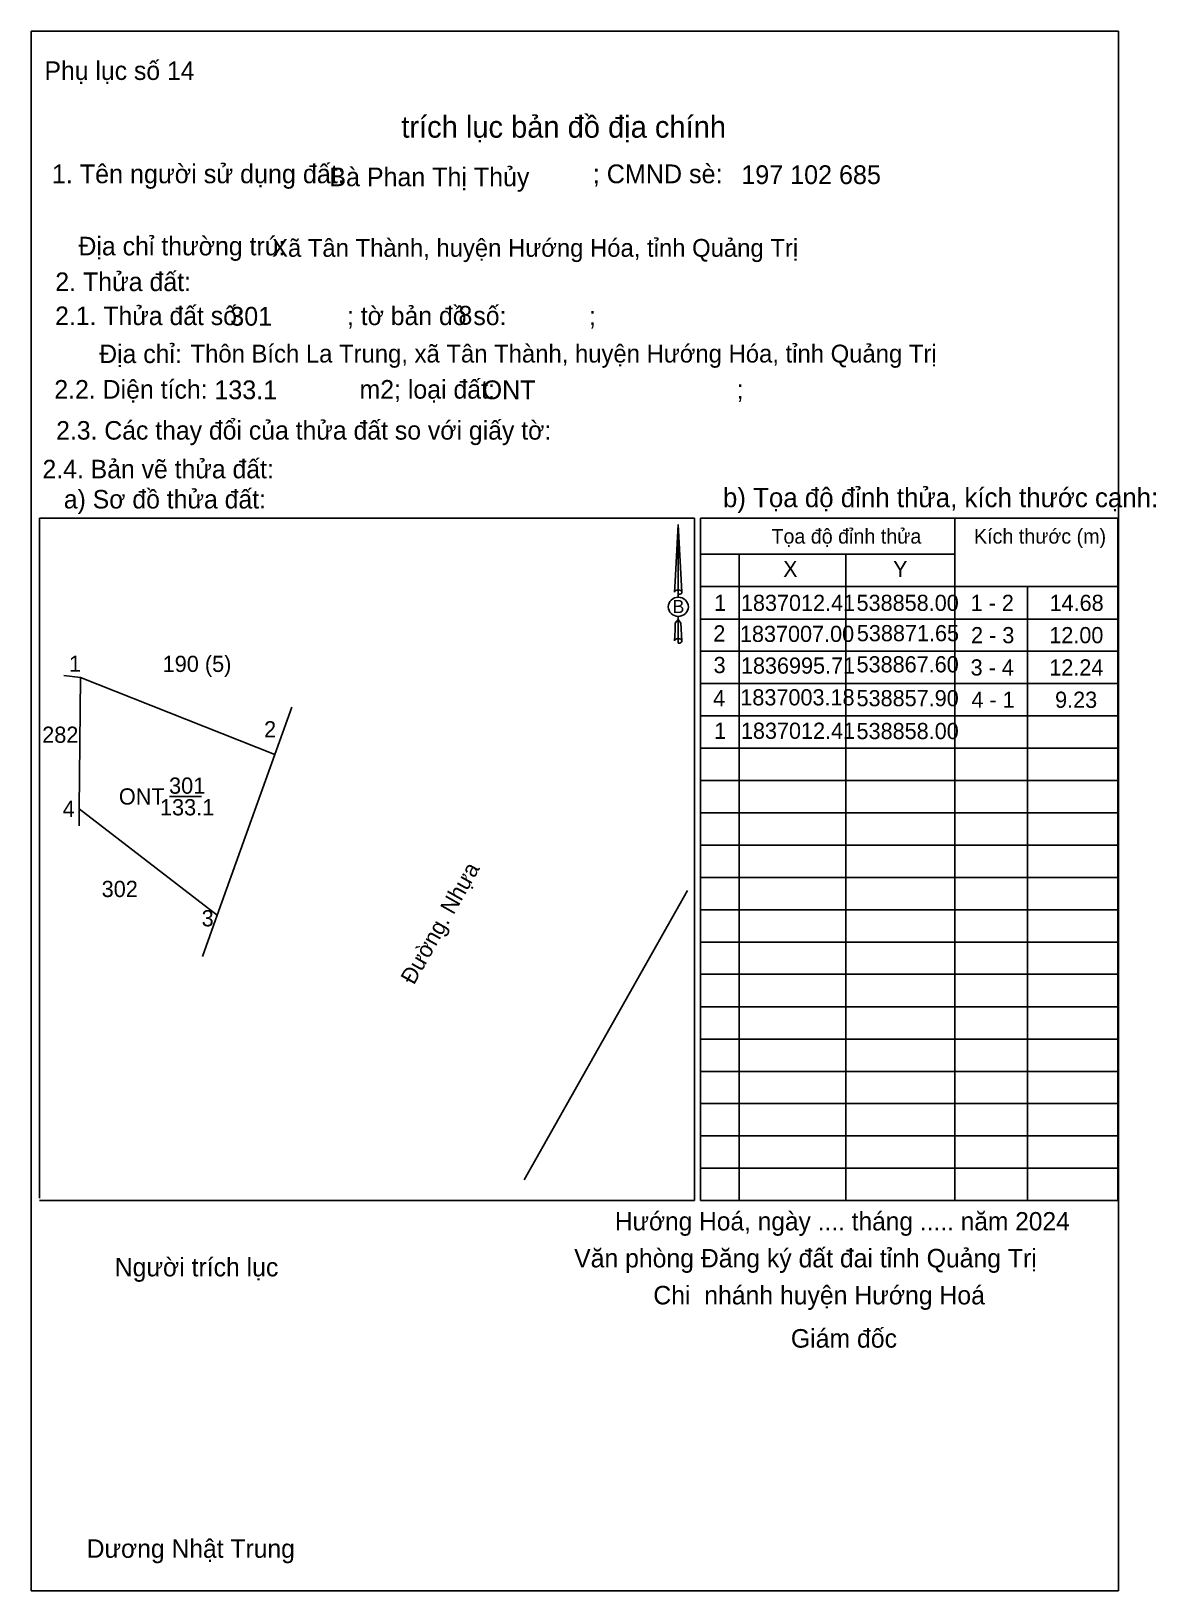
# Model space of a CAD drawing. Extents: x 538855 to 538934, y 1836948 to 1837058.
import ezdxf

# ---------------------------------------------------------------- set-up
doc = ezdxf.new("R2010")
doc.units = 0
for name, color, linetype in [('Level 1', 7, 'Continuous'), ('Level 10', 7, 'Continuous'), ('Level 13', 7, 'Continuous'), ('Level 27', 7, 'Continuous'), ('Level 3', 7, 'Continuous'), ('Level 36', 7, 'Continuous'), ('Level 40', 7, 'Continuous'), ('Level 42', 7, 'Continuous'), ('Level 49', 7, 'Continuous'), ('Level 52', 7, 'Continuous'), ('Level 53', 7, 'Continuous'), ('Level 6', 7, 'Continuous'), ('Level 9', 7, 'Continuous')]:
    doc.layers.add(name, color=color, linetype=linetype)

msp = doc.modelspace()

# ---------------------------------------------------------------- linework, layer by layer
at = {"layer": 'Level 1'}
for p, q in [((538919.47, 1836975.66), (538919.47, 1837023.61)), ((538919.47, 1837023.61), (538930.92, 1837023.61)), ((538930.92, 1837023.61), (538930.92, 1836975.66)), ((538901.65, 1837021.08), (538919.47, 1837021.08)), ((538901.59, 1837018.81), (538930.92, 1837018.81)), ((538924.56, 1837018.81), (538924.56, 1836975.66)), ((538901.59, 1837016.53), (538930.92, 1837016.53)), ((538901.59, 1837014.26), (538930.92, 1837014.26)), ((538901.59, 1837011.99), (538930.92, 1837011.99)), ((538901.59, 1837009.72), (538930.92, 1837009.72)), ((538901.59, 1837007.45), (538930.92, 1837007.45)), ((538901.59, 1837005.18), (538930.92, 1837005.18)), ((538901.59, 1837002.91), (538930.92, 1837002.91)), ((538901.59, 1837000.64), (538930.92, 1837000.64)), ((538901.59, 1836998.37), (538930.92, 1836998.37)), ((538901.59, 1836996.1), (538930.92, 1836996.1)), ((538901.59, 1836993.83), (538930.92, 1836993.83)), ((538901.59, 1836991.56), (538930.92, 1836991.56)), ((538901.59, 1836989.28), (538930.92, 1836989.28)), ((538901.59, 1836987.01), (538930.92, 1836987.01)), ((538901.59, 1836984.74), (538930.92, 1836984.74)), ((538901.59, 1836982.47), (538930.92, 1836982.47)), ((538901.59, 1836980.2), (538930.92, 1836980.2)), ((538901.59, 1836977.93), (538930.92, 1836977.93)), ((538919.47, 1836975.66), (538930.92, 1836975.66))]:
    msp.add_line(p, q, dxfattribs=at)
at = {"layer": 'Level 10'}
msp.add_line((538872.85, 1837010.34), (538871.65, 1837007), dxfattribs=at)
msp.add_lwpolyline([(538857.9, 1837003.18), (538858, 1837012.41), (538871.65, 1837007), (538867.6, 1836995.71)], close=True, dxfattribs=at)
at = {"layer": 'Level 13'}
msp.add_lwpolyline([(538854.53, 1837057.84), (538930.96, 1837057.84), (538930.96, 1836948.23), (538854.53, 1836948.23)], close=True, dxfattribs=at)
at = {"layer": 'Level 27'}
for p, q in [((538858, 1837012.41), (538856.82, 1837012.56)), ((538857.9, 1837003.18), (538857.89, 1837001.99)), ((538867.6, 1836995.71), (538866.56, 1836992.82))]:
    msp.add_line(p, q, dxfattribs=at)
at = {"layer": 'Level 3'}
for p, q in [((538855.11, 1837023.61), (538901.16, 1837023.61)), ((538855.11, 1836975.83), (538855.11, 1837023.61)), ((538901.16, 1837023.61), (538901.16, 1836975.66)), ((538901.59, 1837023.61), (538901.59, 1836975.66)), ((538901.59, 1837023.61), (538919.47, 1837023.61)), ((538904.29, 1837021.08), (538904.29, 1836975.66)), ((538911.81, 1837021.08), (538911.81, 1836975.66)), ((538901.16, 1836975.66), (538855.11, 1836975.66)), ((538919.47, 1836975.66), (538901.59, 1836975.66))]:
    msp.add_line(p, q, dxfattribs=at)
at = {"layer": 'Level 40'}
for p, q in [((538900.02, 1837023.17), (538899.8, 1837019.17)), ((538900.02, 1837023.17), (538900.26, 1837018.43)), ((538900.02, 1837023.17), (538900.26, 1837018.43)), ((538900.02, 1837018.59), (538900.02, 1837023.17)), ((538900.02, 1837023.17), (538900.26, 1837018.43)), ((538899.8, 1837019.17), (538899.75, 1837018.43)), ((538900.02, 1837018.59), (538900.02, 1837018.41)), ((538900.02, 1837018.41), (538900.02, 1837018.28)), ((538900.02, 1837018.28), (538900.02, 1837018.09)), ((538900.02, 1837018.28), (538900.02, 1837018.09)), ((538900.02, 1837018.28), (538900.02, 1837018.09)), ((538900.26, 1837018.43), (538900.26, 1837018.43)), ((538900.02, 1837016.5), (538899.81, 1837016.23)), ((538900.02, 1837016.5), (538900.02, 1837016.71)), ((538900.02, 1837016.5), (538900.02, 1837016.71)), ((538900.02, 1837016.5), (538900.02, 1837016.71)), ((538900.02, 1837016.5), (538900.21, 1837016.23)), ((538900.02, 1837016.5), (538900.21, 1837016.23)), ((538900.02, 1837016.5), (538900.21, 1837016.23)), ((538900.02, 1837015.16), (538900.02, 1837016.5)), ((538899.8, 1837015.75), (538899.75, 1837015)), ((538899.81, 1837016.23), (538899.8, 1837015.75)), ((538900.21, 1837016.23), (538900.26, 1837015)), ((538900.21, 1837016.23), (538900.26, 1837015)), ((538900.21, 1837016.23), (538900.26, 1837015)), ((538900.02, 1837015.16), (538900.02, 1837014.97)), ((538900.02, 1837014.97), (538900.02, 1837014.84)), ((538900.26, 1837015), (538900.26, 1837015))]:
    msp.add_line(p, q, dxfattribs=at)
msp.add_ellipse((538900.02, 1837017.39), major_axis=(0.706, 0), ratio=0.952727, dxfattribs=at)
for centre, start_param, end_param in [((538900.02, 1837018.42), 1.570796, 3.074452), ((538900.02, 1837018.42), 0.067141, 1.570796), ((538900.02, 1837018.42), 4.712389, 6.283185), ((538900.02, 1837014.99), 2.491069, 3.074278), ((538900.02, 1837014.99), 1.570796, 2.491069), ((538900.02, 1837014.99), 0.067141, 1.570796), ((538900.02, 1837014.99), 4.712389, 6.283185)]:
    msp.add_ellipse(centre, major_axis=(0.259, 0), ratio=0.614131, start_param=start_param, end_param=end_param, dxfattribs=at)
at = {"layer": 'Level 49'}
msp.add_line((538889.18, 1836977.12), (538900.67, 1836997.46), dxfattribs=at)
at = {"layer": 'Level 53'}
for p, q in [((538854.53, 1837057.85), (538854.53, 1837057.85)), ((538930.96, 1836948.23), (538930.96, 1836948.23))]:
    msp.add_line(p, q, dxfattribs=at)
at = {"layer": 'Level 9'}
msp.add_line((538864.25, 1837004.06), (538866.5, 1837004.06), dxfattribs=at)

# ---------------------------------------------------------------- texts
at = {"layer": 'Level 1'}
for s, height, p in [('Phụ lục số 14', 1.302, (538855.46, 1837054.42)), ('1. Tên người sử dụng đất:', 1.3198, (538855.98, 1837047.16)), ('Bà Phan Thị Thủy', 1.314, (538875.49, 1837046.95)), ('; CMND sè:', 1.32, (538894.01, 1837047.16)), ('197 102 685', 1.3198, (538904.45, 1837047.1)), ('Địa chỉ thường trú:', 1.3066, (538857.85, 1837042.09)), ('2. Thửa đất:', 1.3094, (538856.22, 1837039.58)), ('2.1. Thửa đất số:               ; tờ bản đồ số:            ;', 1.302, (538856.21, 1837037.19)), ('Địa chỉ:', 1.302, (538859.31, 1837034.52)), ('2.2. Diện tích:                      m2; loại đất:                                   ;', 1.3066, (538856.15, 1837032.02)), ('2.3. Các thay đổi của thửa đất so với giấy tờ:', 1.302, (538856.28, 1837029.14)), ('2.4. Bản vẽ thửa đất: ', 1.302, (538855.32, 1837026.42)), ('a) Sơ đồ thửa đất: ', 1.302, (538856.82, 1837024.3)), ('Tọa độ đỉnh thửa', 1.0341, (538906.57, 1837021.83)), ('Kích thước (m)', 1.0341, (538920.81, 1837021.83)), ('Hướng Hoá, ngày .... tháng ..... năm 2024', 1.2886, (538895.56, 1836973.56)), ('Người trích lục', 1.302, (538860.4, 1836970.33)), ('Văn phòng Đăng ký đất đai tỉnh Quảng Trị', 1.302, (538892.7, 1836970.96)), (' Chi  nhánh huyện Hướng Hoá', 1.302, (538897.78, 1836968.36)), (' Giám đốc', 1.304, (538907.45, 1836965.32)), ('Dương Nhật Trung', 1.2966, (538858.43, 1836950.55))]:
    msp.add_text(s, height=height, dxfattribs=at).set_placement(p)
at = {"layer": 'Level 10'}
msp.add_text('b) Tọa độ đỉnh thửa, kích thước cạnh:', height=1.3592, dxfattribs=at).set_placement((538903.16, 1837024.39))
msp.add_text('Đường. Nhựa', height=1.14, rotation=60.5472, dxfattribs=at).set_placement((538881.43, 1836990.76))
at = {"layer": 'Level 13'}
for s, p in [('ONT', (538860.69, 1837003.49)), ('301', (538864.22, 1837004.25)), ('133.1', (538863.58, 1837002.73))]:
    msp.add_text(s, height=1.14, dxfattribs=at).set_placement(p)
at = {"layer": 'Level 36'}
for s, p in [('190 (5)', (538863.77, 1837012.81)), ('282', (538855.3, 1837007.83)), ('302', (538859.48, 1836996.99))]:
    msp.add_text(s, height=1.14, dxfattribs=at).set_placement(p)
at = {"layer": 'Level 40'}
msp.add_text('B', height=0.924, dxfattribs=at).set_placement((538899.62, 1837016.95))
at = {"layer": 'Level 42'}
msp.add_text(' trích lục bản đồ địa chính', height=1.5276, dxfattribs=at).set_placement((538879.98, 1837050.36))
at = {"layer": 'Level 52'}
for s, height, p in [('X', 1.14, (538907.39, 1837019.48)), ('Y', 1.14, (538915.12, 1837019.48)), ('1', 1.14, (538902.54, 1837017.1)), ('1837012.41', 1.137, (538904.42, 1837017.1)), ('538858.00', 1.137, (538912.55, 1837017.1)), ('1 - 2', 1.137, (538920.57, 1837017.1)), ('14.68', 1.137, (538926.12, 1837017.1)), ('2', 1.14, (538902.48, 1837014.95)), ('1837007.00', 1.137, (538904.35, 1837014.92)), ('538871.65', 1.137, (538912.57, 1837014.97)), ('2 - 3', 1.137, (538920.6, 1837014.83)), ('12.00', 1.137, (538926.1, 1837014.83)), ('3', 1.14, (538902.5, 1837012.73)), ('1836995.71', 1.137, (538904.42, 1837012.69)), ('538867.60', 1.137, (538912.55, 1837012.78)), ('3 - 4', 1.137, (538920.57, 1837012.56)), ('12.24', 1.137, (538926.1, 1837012.56)), ('4', 1.14, (538902.47, 1837010.4)), ('1837003.18', 1.137, (538904.38, 1837010.46)), ('538857.90', 1.137, (538912.55, 1837010.4)), ('4 - 1', 1.137, (538920.63, 1837010.29)), ('9.23', 1.137, (538926.51, 1837010.29)), ('1', 1.14, (538902.54, 1837008.11)), ('1837012.41', 1.137, (538904.42, 1837008.11)), ('538858.00', 1.137, (538912.55, 1837008.09))]:
    msp.add_text(s, height=height, dxfattribs=at).set_placement(p)
at = {"layer": 'Level 6'}
for s, height, p in [('Xã Tân Thành, huyện Hướng Hóa, tỉnh Quảng Trị', 1.2538, (538871.46, 1837041.99)), ('301', 1.32, (538868.52, 1837037.15)), ('8', 1.32, (538884.56, 1837037.22)), ('Thôn Bích La Trung, xã Tân Thành, huyện Hướng Hóa, tỉnh Quảng Trị', 1.2538, (538865.73, 1837034.56)), ('133.1', 1.32, (538867.4, 1837031.98)), ('ONT', 1.32, (538886.26, 1837031.98)), ('.', 1.07, (538885.79, 1837029.18))]:
    msp.add_text(s, height=height, dxfattribs=at).set_placement(p)
at = {"layer": 'Level 9'}
for s, p in [('1', (538857.19, 1837012.82)), ('2', (538870.9, 1837008.21)), ('4', (538856.74, 1837002.62)), ('3', (538866.51, 1836994.93))]:
    msp.add_text(s, height=1.14, dxfattribs=at).set_placement(p)

doc.saveas('drawing.dxf')
